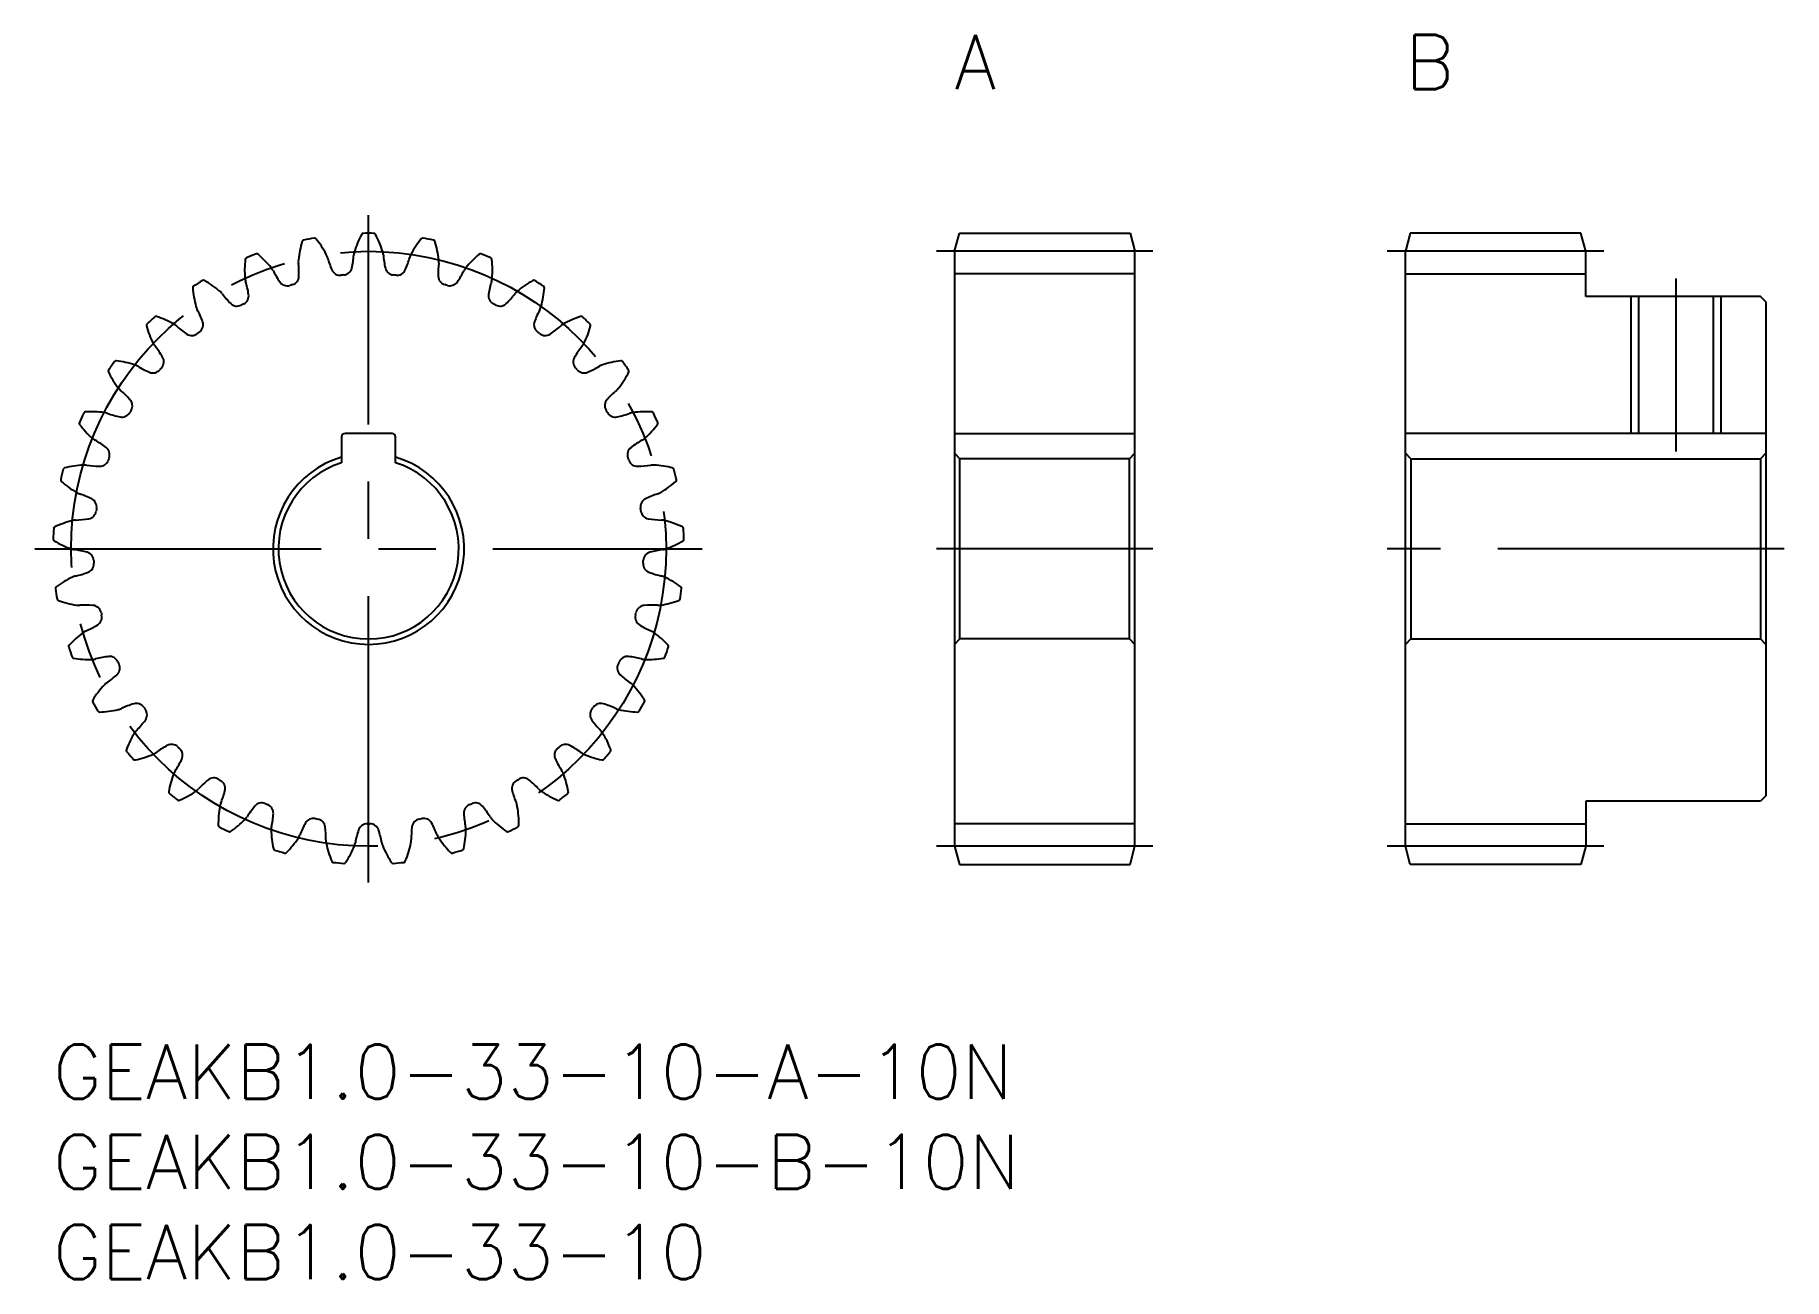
# Model space of a CAD drawing. Extents: x -1 to 96, y -13 to 56.
import ezdxf

# ---------------------------------------------------------------- set-up
doc = ezdxf.new("R2010")
doc.units = 0
doc.header["$LTSCALE"] = 0.5
doc.linetypes.add('CENTER', pattern=[50.8, 31.75, -6.35, 6.35, -6.35])
for name, color, linetype in [('MSM_CENTER', 1, 'CENTER'), ('MSM_CONTINUOUS', 7, 'CONTINUOUS'), ('MSM_NARROW', 5, 'CONTINUOUS'), ('MSM_PART_NUMBER', 7, 'CONTINUOUS')]:
    doc.layers.add(name, color=color, linetype=linetype)
doc.styles.get("Standard").update_dxf_attribs({"font": 'txt.shx', "height": 1, "bigfont": 'bigfont.shx'})

# ---------------------------------------------------------------- blocks, each defined once
blk = doc.blocks.new('*U3')
at = {"layer": 'MSM_PART_NUMBER'}
blk.add_text('GEAKB1.0-33-10-A-10N', height=3, dxfattribs=at).set_placement((0, -3))
blk = doc.blocks.new('*U4')
at = {"layer": 'MSM_PART_NUMBER'}
blk.add_text('GEAKB1.0-33-10-B-10N', height=3, dxfattribs=at).set_placement((0, -8))
blk = doc.blocks.new('*U5')
at = {"layer": 'MSM_PART_NUMBER'}
blk.add_text('GEAKB1.0-33-10', height=3, dxfattribs=at).set_placement((0, -13))
blk = doc.blocks.new('*U6')
at = {"layer": 'MSM_PART_NUMBER'}
blk.add_text('A', height=3, dxfattribs=at).set_placement((50, 53))
blk = doc.blocks.new('*U7')
at = {"layer": 'MSM_PART_NUMBER'}
blk.add_text('B', height=3, dxfattribs=at).set_placement((75, 53))

msp = doc.modelspace()

# ---------------------------------------------------------------- linework, layer by layer
at = {"layer": 'MSM_CENTER'}
for p, q in [((17.5, 9), (17.5, 46)), ((61, 44), (49, 44)), ((86, 44), (74, 44)), ((90, 42.5), (90, 32.9)), ((-1, 27.5), (36, 27.5)), ((61, 27.5), (49, 27.5)), ((96, 27.5), (74, 27.5)), ((61, 11), (49, 11)), ((86, 11), (74, 11))]:
    msp.add_line(p, q, dxfattribs=at)
msp.add_circle((17.5, 27.5), 16.5, dxfattribs=at)
at = {"layer": 'MSM_CONTINUOUS'}
for p, q in [((50, 44), (50.268, 45)), ((50.268, 45), (59.732, 45)), ((59.732, 45), (60, 44)), ((75.268, 45), (75, 44)), ((84.732, 45), (75.268, 45)), ((85, 44), (84.732, 45)), ((50, 44), (50, 11)), ((60, 11), (60, 44)), ((75, 11), (75, 44)), ((85, 41.5), (85, 44)), ((60, 42.75), (50, 42.75)), ((75, 42.75), (85, 42.75)), ((94.7, 41.5), (85, 41.5)), ((87.933, 41.5), (87.933, 33.9)), ((92.067, 41.5), (92.067, 33.9)), ((95, 41.2), (94.7, 41.5)), ((95, 41.2), (95, 13.8)), ((16, 33.7), (16, 32.27)), ((18.8, 33.9), (16.2, 33.9)), ((19, 32.27), (19, 33.7)), ((50, 33.9), (60, 33.9)), ((95, 33.9), (75, 33.9)), ((50, 32.8), (50.3, 32.5)), ((50.3, 22.5), (50.3, 32.5)), ((59.7, 32.5), (50.3, 32.5)), ((59.7, 32.5), (60, 32.8)), ((59.7, 22.5), (59.7, 32.5)), ((75.3, 32.5), (75, 32.8)), ((75.3, 32.5), (75.3, 22.5)), ((75.3, 32.5), (94.7, 32.5)), ((95, 32.8), (94.7, 32.5)), ((94.7, 32.5), (94.7, 22.5)), ((50, 22.2), (50.3, 22.5)), ((59.7, 22.5), (50.3, 22.5)), ((59.7, 22.5), (60, 22.2)), ((75.3, 22.5), (75, 22.2)), ((75.3, 22.5), (94.7, 22.5)), ((95, 22.2), (94.7, 22.5)), ((95, 13.8), (94.7, 13.5)), ((85, 13.5), (85, 11)), ((94.7, 13.5), (85, 13.5)), ((60, 12.25), (50, 12.25)), ((75, 12.25), (85, 12.25)), ((50, 11), (50.268, 10)), ((59.732, 10), (60, 11)), ((75.268, 10), (75, 11)), ((85, 11), (84.732, 10)), ((50.268, 10), (59.732, 10)), ((84.732, 10), (75.268, 10))]:
    msp.add_line(p, q, dxfattribs=at)
for centre, radius, start, end in [((13.919, 44.528), 0.1, 101.87565, 162.73918), ((17.5, 27.5), 17.5, 99.94253, 101.87565), ((14.496, 44.639), 0.1, 39.07901, 99.94253), ((10.304, 41.235), 5.5, 28.18182, 39.07901), ((21.967, 42.348), 5.5, 151.83008, 162.72727), ((17.206, 44.898), 0.1, 90.96656, 151.83009), ((17.5, 27.5), 17.5, 89.03344, 90.96656), ((17.794, 44.898), 0.1, 28.16992, 89.03344), ((13.033, 42.348), 5.5, 17.27273, 28.16992), ((24.696, 41.235), 5.5, 140.92099, 151.81818), ((20.504, 44.639), 0.1, 80.05747, 140.92099), ((17.5, 27.5), 17.5, 78.12435, 80.05747), ((21.081, 44.528), 0.1, 17.26083, 78.12435), ((17.5, 27.5), 17.5, 110.85162, 112.78474), ((11.306, 43.76), 0.1, 49.9881, 110.85162), ((7.835, 39.624), 5.5, 39.09091, 49.9881), ((19.076, 42.925), 5.5, 162.73917, 173.63636), ((14.427, 43.444), 0.822, 15.3775, 28.18182), ((20.114, 45.011), 5.077, 195.41736, 203.71213), ((11.619, 44.2), 5.077, 347.19696, 355.49173), ((17.5, 43.737), 0.822, 162.72727, 175.53159), ((17.5, 43.737), 0.822, 4.46841, 17.27273), ((23.381, 44.2), 5.077, 184.50827, 192.80304), ((14.886, 45.011), 5.077, 336.28787, 344.58264), ((20.573, 43.444), 0.822, 151.81818, 164.6225), ((15.924, 42.925), 5.5, 6.36364, 17.26083), ((27.165, 39.624), 5.5, 130.0119, 140.90909), ((23.694, 43.76), 0.1, 69.14838, 130.0119), ((17.5, 27.5), 17.5, 67.21526, 69.14838), ((16.128, 42.945), 5.5, 173.64826, 184.54545), ((10.762, 43.542), 0.1, 112.78474, 173.64827), ((11.465, 42.574), 0.822, 26.28659, 39.09092), ((16.753, 45.19), 5.077, 206.32645, 214.62123), ((14.427, 43.444), 0.822, 173.63636, 186.44068), ((8.565, 42.786), 5.077, 358.10605, 6.40082), ((15.924, 43.171), 0.5, 203.71214, 275.74451), ((17.5, 27.5), 15.25, 95.16458, 95.74451), ((16.082, 43.186), 0.5, 275.16458, 347.19696), ((18.918, 43.186), 0.5, 192.80304, 264.83542), ((17.5, 27.5), 15.25, 84.25549, 84.83542), ((19.076, 43.171), 0.5, 264.25549, 336.28787), ((26.435, 42.786), 5.077, 173.59918, 181.89395), ((20.573, 43.444), 0.822, 353.55932, 6.36364), ((18.247, 45.19), 5.077, 325.37877, 333.67355), ((23.535, 42.574), 0.822, 140.90908, 153.71341), ((24.238, 43.542), 0.1, 6.35174, 67.21526), ((18.872, 42.945), 5.5, 355.45455, 6.35174), ((7.847, 41.977), 0.1, 123.69364, 184.55737), ((13.23, 42.406), 5.5, 184.55736, 195.45454), ((17.5, 27.5), 17.5, 121.76072, 123.69383), ((8.341, 42.294), 0.1, 60.89719, 121.76072), ((5.715, 37.576), 5.5, 50, 60.89719), ((8.722, 41.16), 0.822, 37.19568, 50.00001), ((11.465, 42.574), 0.822, 184.54545, 197.34977), ((5.833, 40.818), 5.077, 9.01514, 17.30991), ((12.986, 42.589), 0.5, 214.62123, 286.6536), ((17.5, 27.5), 15.25, 106.07367, 106.6536), ((13.139, 42.634), 0.5, 286.07367, 358.10605), ((21.861, 42.634), 0.5, 181.89395, 253.92633), ((17.5, 27.5), 15.25, 73.3464, 73.92633), ((22.014, 42.589), 0.5, 253.3464, 325.37877), ((29.167, 40.818), 5.077, 162.69009, 170.98486), ((23.535, 42.574), 0.822, 342.65023, 355.45455), ((26.278, 41.16), 0.822, 130, 142.80432), ((29.285, 37.576), 5.5, 119.10281, 130), ((26.659, 42.294), 0.1, 58.23928, 119.10281), ((17.5, 27.5), 17.5, 56.30617, 58.23928), ((21.77, 42.406), 5.5, 344.54546, 355.44265), ((27.153, 41.977), 0.1, 355.44265, 56.30617), ((8.722, 41.16), 0.822, 195.45454, 208.25886), ((3.524, 38.37), 5.077, 19.92423, 28.219), ((13.418, 44.729), 5.077, 217.23555, 225.53032), ((10.212, 41.462), 0.5, 225.53032, 297.56269), ((17.5, 27.5), 15.25, 116.98276, 117.56269), ((10.354, 41.536), 0.5, 296.98276, 9.01514), ((24.646, 41.536), 0.5, 170.98486, 243.01724), ((17.5, 27.5), 15.25, 62.43731, 63.01724), ((24.788, 41.462), 0.5, 242.43731, 314.46968), ((21.582, 44.729), 5.077, 314.46968, 322.76445), ((31.476, 38.37), 5.077, 151.781, 160.07577), ((26.278, 41.16), 0.822, 331.74114, 344.54546), ((5.282, 39.889), 0.1, 134.60311, 195.46646), ((10.486, 41.329), 5.5, 195.46645, 206.36364), ((17.5, 27.5), 17.5, 132.66981, 134.60292), ((5.707, 40.294), 0.1, 71.80628, 132.66981), ((4.021, 35.164), 5.5, 60.90909, 71.80628), ((6.295, 39.251), 0.822, 48.10478, 60.90909), ((10.232, 43.645), 5.077, 228.14464, 236.43941), ((7.827, 39.929), 0.5, 307.89185, 19.92423), ((27.173, 39.929), 0.5, 160.07577, 232.10815), ((24.768, 43.645), 5.077, 303.56059, 311.85536), ((28.705, 39.251), 0.822, 119.0909, 131.89522), ((30.979, 35.164), 5.5, 108.19372, 119.09091), ((29.293, 40.294), 0.1, 47.33019, 108.19372), ((17.5, 27.5), 17.5, 45.39708, 47.33019), ((24.514, 41.329), 5.5, 333.63636, 344.53355), ((29.718, 39.889), 0.1, 344.53355, 45.39708), ((6.295, 39.251), 0.822, 206.36363, 219.16795), ((7.701, 39.831), 0.5, 236.43941, 308.47178), ((17.5, 27.5), 15.25, 127.89185, 128.47178), ((17.5, 27.5), 15.25, 51.52822, 52.10815), ((27.299, 39.831), 0.5, 231.52822, 303.56059), ((28.705, 39.251), 0.822, 320.83205, 333.63637), ((17.5, 27.5), 17.5, 143.5789, 145.51201), ((3.499, 37.831), 0.1, 82.71537, 143.5789), ((2.814, 32.474), 5.5, 71.81818, 82.71537), ((1.719, 35.528), 5.077, 30.83332, 39.12809), ((5.649, 37.874), 0.5, 318.80094, 30.83332), ((29.351, 37.874), 0.5, 149.16668, 221.19906), ((33.281, 35.528), 5.077, 140.87191, 149.16668), ((32.186, 32.474), 5.5, 97.28463, 108.18182), ((31.501, 37.831), 0.1, 36.4211, 97.28463), ((17.5, 27.5), 17.5, 34.48799, 36.4211), ((3.158, 37.352), 0.1, 145.51182, 206.37555), ((7.996, 39.751), 5.5, 206.37554, 217.27273), ((4.274, 36.918), 0.822, 59.01387, 71.81818), ((7.308, 41.978), 5.077, 239.05373, 247.3485), ((5.545, 37.754), 0.5, 247.3485, 319.38087), ((17.5, 27.5), 15.25, 138.80094, 139.38087), ((17.5, 27.5), 15.25, 40.61913, 41.19906), ((29.455, 37.754), 0.5, 220.61913, 292.6515), ((27.692, 41.978), 5.077, 292.6515, 300.94627), ((30.726, 36.918), 0.822, 108.18181, 120.98613), ((27.004, 39.751), 5.5, 322.72727, 333.62446), ((31.842, 37.352), 0.1, 333.62446, 34.48799), ((4.274, 36.918), 0.822, 217.27272, 230.07704), ((0.485, 32.397), 5.077, 41.74241, 50.03718), ((34.515, 32.397), 5.077, 129.96282, 138.25759), ((30.726, 36.918), 0.822, 309.92296, 322.72728), ((17.5, 27.5), 17.5, 154.48799, 156.4211), ((1.797, 34.994), 0.1, 93.62446, 154.48799), ((2.138, 29.605), 5.5, 82.72727, 93.62446), ((2.73, 34.245), 0.822, 69.92296, 82.72727), ((4.752, 39.787), 5.077, 249.96282, 258.25759), ((3.82, 35.306), 0.5, 258.25759, 330.28997), ((17.5, 27.5), 15.25, 149.71003, 150.28997), ((3.9, 35.444), 0.5, 329.71003, 41.74241), ((31.1, 35.444), 0.5, 138.25759, 210.28997), ((17.5, 27.5), 15.25, 29.71003, 30.28997), ((31.18, 35.306), 0.5, 209.71003, 281.74241), ((30.248, 39.787), 5.077, 281.74241, 290.03718), ((32.27, 34.245), 0.822, 97.27273, 110.07704), ((32.862, 29.605), 5.5, 86.37554, 97.27273), ((33.203, 34.994), 0.1, 25.51201, 86.37554), ((17.5, 27.5), 17.5, 23.5789, 25.51201), ((1.553, 34.46), 0.1, 156.4213, 217.28464), ((5.849, 37.731), 5.5, 217.28463, 228.18182), ((29.151, 37.731), 5.5, 311.81818, 322.71537), ((33.447, 34.46), 0.1, 322.71537, 23.5789), ((2.73, 34.245), 0.822, 228.18181, 240.98613), ((-0.134, 29.088), 5.077, 52.6515, 60.94627), ((2.642, 32.727), 0.5, 340.61913, 52.6515), ((16.2, 33.7), 0.2, 90, 180), ((18.8, 33.7), 0.2, 0, 90), ((32.358, 32.727), 0.5, 127.3485, 199.38087), ((35.134, 29.088), 5.077, 119.05373, 127.3485), ((32.27, 34.245), 0.822, 299.01387, 311.81819), ((2.017, 26.66), 5.5, 93.63636, 104.53355), ((1.721, 31.328), 0.822, 80.83205, 93.63636), ((2.657, 37.152), 5.077, 260.87191, 269.16668), ((2.59, 32.576), 0.5, 269.16668, 341.19906), ((17.5, 27.5), 15.25, 160.61913, 161.19906), ((17.5, 27.5), 5.3, 106.44046, 73.55954), ((17.5, 27.5), 5, 107.4576, 72.5424), ((17.5, 27.5), 15.25, 18.80094, 19.38087), ((32.41, 32.576), 0.5, 198.80094, 270.83332), ((32.343, 37.152), 5.077, 270.83332, 279.12809), ((33.279, 31.328), 0.822, 86.36363, 99.16795), ((32.983, 26.66), 5.5, 75.46645, 86.36364), ((0.524, 31.316), 0.1, 167.33019, 228.19373), ((17.5, 27.5), 17.5, 165.39708, 167.33019), ((4.123, 35.342), 5.5, 228.19372, 239.09091), ((0.662, 31.887), 0.1, 104.53355, 165.39708), ((30.877, 35.342), 5.5, 300.90909, 311.80628), ((34.338, 31.887), 0.1, 14.60292, 75.46645), ((17.5, 27.5), 17.5, 12.66981, 14.60292), ((34.476, 31.316), 0.1, 311.80628, 12.66981), ((1.721, 31.328), 0.822, 239.09091, 251.89522), ((-0.116, 25.722), 5.077, 63.56059, 71.85536), ((1.922, 29.82), 0.5, 351.52822, 63.56059), ((33.078, 29.82), 0.5, 116.43941, 188.47178), ((35.116, 25.722), 5.077, 108.14464, 116.43941), ((33.279, 31.328), 0.822, 288.10478, 300.9091), ((1.098, 34.169), 5.077, 271.781, 280.07577), ((1.899, 29.663), 0.5, 280.07577, 352.10815), ((17.5, 27.5), 15.25, 171.52822, 172.10815), ((17.5, 27.5), 15.25, 7.89185, 8.47178), ((33.101, 29.663), 0.5, 187.89185, 259.92423), ((33.902, 34.169), 5.077, 259.92423, 268.219), ((17.5, 27.5), 17.5, 176.30617, 178.23928), ((0.136, 28.621), 0.1, 115.44265, 176.30617), ((2.456, 23.745), 5.5, 104.54545, 115.44265), ((1.281, 28.273), 0.822, 91.74114, 104.54545), ((33.719, 28.273), 0.822, 75.45454, 88.25886), ((32.544, 23.745), 5.5, 64.55735, 75.45454), ((34.864, 28.621), 0.1, 3.69383, 64.55735), ((17.5, 27.5), 17.5, 1.76072, 3.69383), ((0.108, 28.035), 0.1, 178.23928, 239.10282), ((2.881, 32.668), 5.5, 239.10281, 250), ((1.281, 28.273), 0.822, 249.99999, 262.80432), ((0.539, 22.42), 5.077, 74.46968, 82.76445), ((1.764, 26.83), 0.5, 2.43731, 74.46968), ((33.236, 26.83), 0.5, 105.53032, 177.56269), ((34.461, 22.42), 5.077, 97.23555, 105.53032), ((33.719, 28.273), 0.822, 277.19568, 290.00001), ((32.119, 32.668), 5.5, 290, 300.89719), ((34.892, 28.035), 0.1, 300.89719, 1.76072), ((0.133, 30.944), 5.077, 282.69009, 290.98486), ((1.772, 26.671), 0.5, 290.98487, 3.01724), ((17.5, 27.5), 15.25, 182.43731, 183.01724), ((33.228, 26.671), 0.5, 176.98276, 249.01514), ((17.5, 27.5), 15.25, 356.98276, 357.56269), ((34.867, 30.944), 5.077, 249.01514, 257.30991), ((0.238, 25.315), 0.1, 126.35174, 187.21526), ((17.5, 27.5), 17.5, 187.21526, 189.14838), ((3.439, 20.965), 5.5, 115.45455, 126.35174), ((1.428, 25.189), 0.822, 102.65023, 115.45455), ((33.572, 25.189), 0.822, 64.54545, 77.34977), ((31.561, 20.965), 5.5, 53.64826, 64.54545), ((17.5, 27.5), 17.5, 350.85162, 352.78474), ((34.762, 25.315), 0.1, 352.78474, 53.64826), ((0.321, 24.734), 0.1, 189.14857, 250.01191), ((2.167, 29.808), 5.5, 250.0119, 260.90909), ((1.428, 25.189), 0.822, 260.90909, 273.71341), ((1.807, 19.302), 5.077, 85.37877, 93.67355), ((2.175, 23.864), 0.5, 13.3464, 85.37877), ((32.825, 23.864), 0.5, 94.62123, 166.6536), ((33.193, 19.302), 5.077, 86.32645, 94.62123), ((33.572, 25.189), 0.822, 266.28659, 279.09092), ((32.833, 29.808), 5.5, 279.09091, 289.9881), ((34.679, 24.734), 0.1, 289.9881, 350.85162), ((-0.205, 27.595), 5.077, 293.59918, 301.89395), ((2.213, 23.709), 0.5, 301.89396, 13.92633), ((17.5, 27.5), 15.25, 193.3464, 193.92633), ((32.787, 23.709), 0.5, 166.07367, 238.10605), ((17.5, 27.5), 15.25, 346.07367, 346.6536), ((35.205, 27.595), 5.077, 238.10605, 246.40082), ((4.929, 18.422), 5.5, 126.36364, 137.26083), ((2.156, 22.189), 0.822, 113.55932, 126.36364), ((32.844, 22.189), 0.822, 53.63636, 66.44068), ((30.071, 18.422), 5.5, 42.73917, 53.63636), ((0.963, 22.087), 0.1, 137.26083, 198.12435), ((17.5, 27.5), 17.5, 198.12435, 200.05747), ((1.155, 21.532), 0.1, 200.05766, 260.921), ((2.007, 26.865), 5.5, 260.92099, 271.81818), ((2.156, 22.189), 0.822, 271.81817, 284.6225), ((3.642, 16.48), 5.077, 96.28787, 104.58264), ((3.14, 21.03), 0.5, 24.25549, 96.28787), ((31.86, 21.03), 0.5, 83.71214, 155.74451), ((31.358, 16.48), 5.077, 75.41736, 83.71213), ((32.844, 22.189), 0.822, 255.3775, 268.18182), ((32.993, 26.865), 5.5, 268.18182, 279.07901), ((33.845, 21.532), 0.1, 279.07901, 339.94253), ((17.5, 27.5), 17.5, 339.94253, 341.87565), ((34.037, 22.087), 0.1, 341.87584, 42.73917), ((0.097, 24.243), 5.077, 304.50827, 312.80304), ((3.207, 20.885), 0.5, 312.80305, 24.83542), ((17.5, 27.5), 15.25, 204.25549, 204.83542), ((31.793, 20.885), 0.5, 155.16458, 227.19696), ((17.5, 27.5), 15.25, 335.16458, 335.74451), ((34.903, 24.243), 5.077, 227.19696, 235.49173), ((6.874, 16.207), 5.5, 137.27273, 148.16992), ((3.438, 19.381), 0.822, 124.46841, 137.27273), ((31.562, 19.381), 0.822, 42.72727, 55.53159), ((28.126, 16.207), 5.5, 31.83008, 42.72727), ((2.287, 19.055), 0.1, 148.16992, 209.03344), ((17.5, 27.5), 17.5, 209.03344, 210.96656), ((2.58, 18.547), 0.1, 210.96675, 271.83009), ((2.408, 23.944), 5.5, 271.83008, 282.72727), ((3.438, 19.381), 0.822, 282.72727, 295.53159), ((5.978, 14.057), 5.077, 107.19696, 115.49173), ((4.624, 18.429), 0.5, 35.16458, 107.19696), ((17.5, 27.5), 15.25, 215.16458, 215.74451), ((4.717, 18.299), 0.5, 323.71214, 35.74451), ((30.283, 18.299), 0.5, 144.25549, 216.28787), ((17.5, 27.5), 15.25, 324.25549, 324.83542), ((30.376, 18.429), 0.5, 72.80305, 144.83542), ((29.022, 14.057), 5.077, 64.50827, 72.80304), ((31.562, 19.381), 0.822, 244.46841, 257.27273), ((32.592, 23.944), 5.5, 257.27273, 268.16992), ((32.42, 18.547), 0.1, 268.16992, 329.03344), ((17.5, 27.5), 17.5, 329.03344, 330.96656), ((32.713, 19.055), 0.1, 330.96675, 31.83008), ((1.028, 21.008), 5.077, 315.41736, 323.71213), ((33.972, 21.008), 5.077, 216.28787, 224.58264), ((9.204, 14.401), 5.5, 148.18182, 159.07901), ((5.229, 16.867), 0.822, 135.3775, 148.18182), ((8.73, 12.119), 5.077, 118.10605, 126.40082), ((6.574, 16.156), 0.5, 46.07367, 118.10605), ((17.5, 27.5), 15.25, 226.07367, 226.6536), ((17.5, 27.5), 15.25, 313.3464, 313.92633), ((28.426, 16.156), 0.5, 61.89395, 133.92633), ((26.27, 12.119), 5.077, 53.59918, 61.89395), ((29.771, 16.867), 0.822, 31.81817, 44.6225), ((25.796, 14.401), 5.5, 20.92099, 31.81818), ((4.16, 16.329), 0.1, 159.07901, 219.94253), ((17.5, 27.5), 17.5, 219.94253, 221.87565), ((4.544, 15.885), 0.1, 221.87584, 282.73918), ((3.353, 21.152), 5.5, 282.73917, 293.63636), ((5.229, 16.867), 0.822, 293.63636, 306.44068), ((2.554, 18.008), 5.077, 326.32645, 334.62123), ((6.689, 16.046), 0.5, 334.62123, 46.6536), ((28.311, 16.046), 0.5, 133.3464, 205.37877), ((32.446, 18.008), 5.077, 205.37877, 213.67355), ((29.771, 16.867), 0.822, 233.55932, 246.36364), ((31.647, 21.152), 5.5, 246.36364, 257.26083), ((30.456, 15.885), 0.1, 257.26083, 318.12435), ((17.5, 27.5), 17.5, 318.12435, 320.05747), ((30.84, 16.329), 0.1, 320.05747, 20.92099), ((11.833, 13.067), 5.5, 159.09091, 169.9881), ((7.463, 14.737), 0.822, 146.28659, 159.09091), ((11.799, 10.737), 5.077, 129.01514, 137.30991), ((8.918, 14.294), 0.5, 56.98276, 129.01514), ((17.5, 27.5), 15.25, 236.98276, 237.56269), ((9.052, 14.207), 0.5, 345.53032, 57.56269), ((25.948, 14.207), 0.5, 122.43731, 194.46968), ((17.5, 27.5), 15.25, 302.43731, 303.01724), ((26.082, 14.294), 0.5, 50.98487, 123.01724), ((23.201, 10.737), 5.077, 42.69009, 50.98486), ((27.537, 14.737), 0.822, 20.90908, 33.71341), ((23.167, 13.067), 5.5, 10.0119, 20.90909), ((6.515, 14.006), 0.1, 169.9881, 230.85162), ((17.5, 27.5), 17.5, 230.85162, 232.78474), ((4.81, 18.59), 5.5, 293.64826, 304.54545), ((7.463, 14.737), 0.822, 304.54545, 317.34977), ((4.62, 15.351), 5.077, 337.23555, 345.53032), ((30.38, 15.351), 5.077, 194.46968, 202.76445), ((27.537, 14.737), 0.822, 222.65023, 235.45455), ((30.19, 18.59), 5.5, 235.45455, 246.35174), ((17.5, 27.5), 17.5, 307.21526, 309.14838), ((28.485, 14.006), 0.1, 309.14838, 10.0119), ((6.976, 13.643), 0.1, 232.78493, 293.64826), ((14.666, 12.256), 5.5, 170, 180.89719), ((10.06, 13.068), 0.822, 157.19568, 170.00001), ((10.06, 13.068), 0.822, 315.45454, 328.25886), ((15.075, 9.961), 5.077, 139.92423, 148.219), ((11.572, 12.908), 0.5, 67.89185, 139.92423), ((17.5, 27.5), 15.25, 247.89185, 248.47178), ((11.72, 12.849), 0.5, 356.43941, 68.47178), ((7.152, 13.133), 5.077, 348.14464, 356.43941), ((23.28, 12.849), 0.5, 111.52822, 183.56059), ((27.848, 13.133), 5.077, 183.56059, 191.85536), ((17.5, 27.5), 15.25, 291.52822, 292.10815), ((23.428, 12.908), 0.5, 40.07577, 112.10815), ((19.925, 9.961), 5.077, 31.781, 40.07577), ((24.94, 13.068), 0.822, 211.74114, 224.54546), ((24.94, 13.068), 0.822, 9.99999, 22.80432), ((20.334, 12.256), 5.5, 359.10281, 10), ((28.024, 13.643), 0.1, 246.35174, 307.21526), ((9.267, 12.171), 0.1, 180.89719, 241.76072), ((17.5, 27.5), 17.5, 241.76072, 243.69383), ((9.789, 11.902), 0.1, 243.69402, 304.55735), ((6.726, 16.349), 5.5, 304.55735, 315.45454), ((12.925, 11.921), 0.822, 168.10478, 180.9091), ((17.603, 11.995), 5.5, 180.90909, 191.80628), ((18.438, 9.819), 5.077, 150.83332, 159.12809), ((14.441, 12.05), 0.5, 78.80094, 150.83332), ((17.5, 27.5), 15.25, 258.80094, 259.38087), ((14.598, 12.02), 0.5, 7.3485, 79.38087), ((10.058, 11.434), 5.077, 359.05373, 7.3485), ((21.767, 10.316), 5.077, 161.74241, 170.03718), ((17.42, 11.75), 0.5, 89.71003, 161.74241), ((17.5, 27.5), 15.25, 269.71003, 270.28997), ((17.58, 11.75), 0.5, 18.25759, 90.28997), ((13.233, 10.316), 5.077, 9.96282, 18.25759), ((24.942, 11.434), 5.077, 172.6515, 180.94627), ((20.402, 12.02), 0.5, 100.61913, 172.6515), ((17.5, 27.5), 15.25, 280.61913, 281.19906), ((20.559, 12.05), 0.5, 29.16668, 101.19906), ((16.562, 9.819), 5.077, 20.87191, 29.16668), ((17.397, 11.995), 5.5, 348.19372, 359.09091), ((22.075, 11.921), 0.822, 359.0909, 11.89522), ((28.274, 16.349), 5.5, 224.54546, 235.44265), ((25.211, 11.902), 0.1, 235.44265, 296.30617), ((17.5, 27.5), 17.5, 296.30617, 298.23928), ((25.733, 12.171), 0.1, 298.23928, 359.10281), ((12.317, 10.89), 0.1, 191.80628, 252.66981), ((17.5, 27.5), 17.5, 252.66981, 254.60292), ((9.031, 14.512), 5.5, 315.46645, 326.36364), ((12.925, 11.921), 0.822, 326.36363, 339.16795), ((15.957, 11.336), 0.822, 179.01387, 191.81819), ((20.535, 12.294), 5.5, 191.81818, 202.71537), ((11.642, 13.144), 5.5, 326.37554, 337.27273), ((15.957, 11.336), 0.822, 337.27272, 350.07704), ((19.043, 11.336), 0.822, 189.92296, 202.72728), ((23.358, 13.144), 5.5, 202.72727, 213.62446), ((14.465, 12.294), 5.5, 337.28463, 348.18182), ((19.043, 11.336), 0.822, 348.18181, 0.98613), ((22.075, 11.921), 0.822, 200.83205, 213.63637), ((25.969, 14.512), 5.5, 213.63636, 224.53355), ((17.5, 27.5), 17.5, 285.39708, 287.33019), ((22.683, 10.89), 0.1, 287.33019, 348.19372), ((12.88, 10.725), 0.1, 254.60311, 315.46645), ((15.554, 10.209), 0.1, 202.71537, 263.5789), ((17.5, 27.5), 17.5, 263.5789, 265.51201), ((16.138, 10.153), 0.1, 265.5122, 326.37554), ((18.862, 10.153), 0.1, 213.62446, 274.488), ((17.5, 27.5), 17.5, 274.48799, 276.4211), ((19.446, 10.209), 0.1, 276.4211, 337.28463), ((22.12, 10.725), 0.1, 224.53355, 285.39708)]:
    msp.add_arc(centre, radius, start, end, dxfattribs=at)
at = {"layer": 'MSM_NARROW'}
for p, q in [((87.5, 41.5), (87.5, 33.9)), ((92.5, 41.5), (92.5, 33.9))]:
    msp.add_line(p, q, dxfattribs=at)

# ---------------------------------------------------------------- block references
at = {"layer": 'MSM_CONTINUOUS'}
for name in ['*U6', '*U7', '*U3', '*U4', '*U5']:
    msp.add_blockref(name, (0, 0), dxfattribs=at)

doc.saveas('drawing.dxf')
